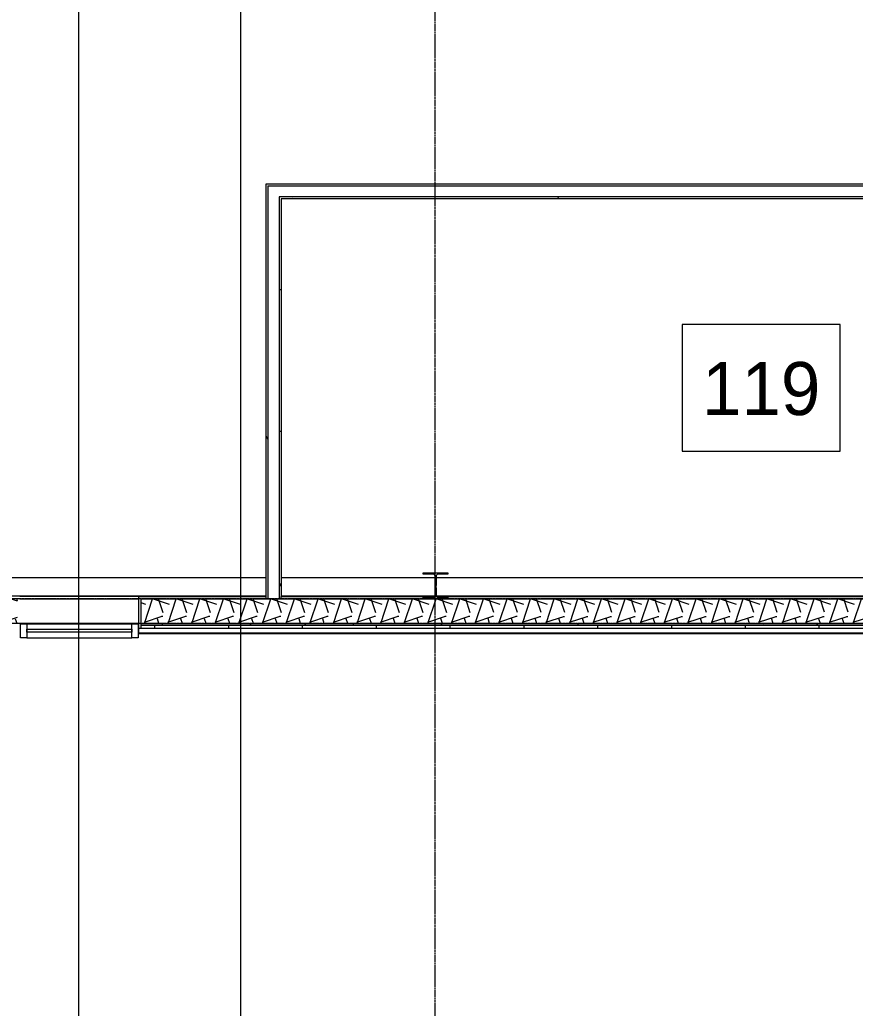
# Model space of a CAD drawing. Header units: inches. Extents: x 21035 to 27089, y -23277 to -20247.
# Drawn here: x 22420.1 to 22691.7, y -22920.4 to -22599 of the extents above; entities that cross this region are included whole.
import ezdxf

# ---------------------------------------------------------------- set-up
doc = ezdxf.new("R2010")
doc.units = ezdxf.units.IN
doc.header["$MEASUREMENT"] = 0
doc.linetypes.add('Grid Line 1_2_', pattern=[0.875, 0.5, -0.125, 0.125, -0.125])
for name, color, linetype, lineweight in [('A-AREA-IDEN', 2, 'Continuous', 9), ('A-GLAZ-CURT', 52, 'Continuous', 13), ('A-GLAZ-CWMG', 51, 'Continuous', 13), ('A-WALL', 113, 'Continuous', 13), ('A-WALL-PATT', 111, 'Continuous', 25), ('G-ANNO-SYMB', 111, 'Continuous', 9), ('I-WALL', 2, 'Continuous', 13), ('S-BEAM', 12, 'Continuous', 13), ('S-COLS', 52, 'Continuous', 13), ('S-GRID', 1, 'Continuous', 9)]:
    doc.layers.add(name, color=color, linetype=linetype, lineweight=lineweight)
doc.styles.add('Century Gothic', font='GOTHIC.TTF', dxfattribs={"height": 17.245342})
pattern_1 = [(0, (0, 0), (61.44, 15.36), [2.534, -43.546, 2.534, -43.546, -245.76]), (0, (0, 0), (61.44, 15.36), [-92.16, 2.534, -89.626, 2.534, -43.546, -107.52]), (0, (0, 0), (61.44, 15.36), [-230.4, 2.534, -28.186, 2.534, -74.266]), (120, (23.04, 7.68), (-44.02215, 45.528601), [2.534, -43.546, 2.534, -43.546, -245.76]), (120, (23.04, 7.68), (-44.02215, 45.528601), [-92.16, 2.534, -89.626, 2.534, -43.546, -107.52]), (120, (23.04, 7.68), (-44.02215, 45.528601), [-230.4, 2.534, -28.186, 2.534, -74.266]), (240, (30.72, 38.4), (-17.41785, -60.888601), [2.534, -43.546, 2.534, -43.546, -245.76]), (240, (30.72, 38.4), (-17.41785, -60.888601), [-92.16, 2.534, -89.626, 2.534, -43.546, -107.52]), (240, (30.72, 38.4), (-17.41785, -60.888601), [-230.4, 2.534, -28.186, 2.534, -74.266])]

# ---------------------------------------------------------------- blocks, each defined once
blk = doc.blocks.new('Girt_C - 8_D-1781282-RCP - First Floor')
at = {"layer": 'S-BEAM', "color": 8, "lineweight": 9}
for p, q in [((22420.08, -22787.3), (22458.77, -22787.3)), ((22458.77, -22795.3), (22420.08, -22795.3))]:
    blk.add_line(p, q, dxfattribs=at)
blk = doc.blocks.new('W-Wide Flange - 1_-5_-1341919-RCP - First Floor')
at = {"layer": 'S-BEAM', "color": 8, "lineweight": 9}
for p, q in [((22314.03, -22780.3), (22500.14, -22780.3)), ((22505.02, -22780.3), (22555.12, -22780.3)), ((22555.39, -22780.3), (22791.14, -22780.3)), ((22314.09, -22786.3), (22500.14, -22786.3)), ((22505.02, -22786.3), (22555.07, -22786.3)), ((22555.46, -22786.3), (22791.14, -22786.3))]:
    blk.add_line(p, q, dxfattribs=at)
blk = doc.blocks.new('Round Bar - 1_-1778817-RCP - First Floor')
at = {"layer": 'S-BEAM', "color": 8, "lineweight": 9}
for start_param, end_param in [(0, 3.141593), (3.141593, 6.283185)]:
    blk.add_ellipse((22555.26, -22783.3), major_axis=(0, 0.5), ratio=0.56248, start_param=start_param, end_param=end_param, dxfattribs=at)
blk = doc.blocks.new('Rectangular Mullion - Exterior 2_ x 4_5_-1142359-RCP - First Floor')
at = {"layer": 'A-GLAZ-CWMG', "color": 7}
for p, q in [((0, 1.5), (-2, 1.5)), ((-2, 1.5), (-2, -3)), ((0, -3), (0, 1.5)), ((-2, -3), (0, -3))]:
    blk.add_line(p, q, dxfattribs=at)
blk = doc.blocks.new('Rectangular Mullion - Exterior 2_ x 4_5_-1142353-RCP - First Floor')
at = {"layer": 'A-GLAZ-CWMG', "color": 7}
for p, q in [((-2, 1.5), (0, 1.5)), ((-2, -3), (-2, 1.5)), ((0, 1.5), (0, -3)), ((0, -3), (-2, -3))]:
    blk.add_line(p, q, dxfattribs=at)
blk = doc.blocks.new('System Panel - INSULATED LOW-E GLAZING _SEE ELEVATIONS FOR U-FACTOR_ SHGC_ _ LT_-827454-RCP - First Floor')
at = {"layer": 'A-GLAZ-CURT', "color": 7}
for p, q in [((-17.09375, 0.25), (-17.09375, 1.25)), ((-17.09375, 1.25), (17.09375, 1.25)), ((17.09375, 0.25), (-17.09375, 0.25)), ((17.09375, 1.25), (17.09375, 0.25))]:
    blk.add_line(p, q, dxfattribs=at)
at = {"layer": 'A-GLAZ-CURT', "color": 10, "lineweight": 9}
for p, q in [((-17.09375, 1.25), (-17.09375, 0.25)), ((-17.09375, 1.25), (17.09375, 1.25)), ((17.09375, 0.25), (-17.09375, 0.25)), ((17.09375, 1.25), (17.09375, 0.25))]:
    blk.add_line(p, q, dxfattribs=at)
blk = doc.blocks.new('Rectangular Mullion - Exterior 2_ x 4_5_-1140453-RCP - First Floor')
at = {"layer": 'A-GLAZ-CWMG', "color": 8, "lineweight": 9}
for p, q in [((25799.83, -22795.43), (25834.02, -22795.43)), ((25799.83, -22799.93), (25834.02, -22799.93))]:
    blk.add_line(p, q, dxfattribs=at)

msp = doc.modelspace()

# ---------------------------------------------------------------- hatches: boundary and pattern name
at = {"layer": 'A-WALL-PATT', "lineweight": 9}
h = msp.add_hatch(dxfattribs=at)
h.set_pattern_fill('FP_10', color=8, style=0, pattern_type=2)
h.set_pattern_definition(pattern_1)
h.paths.add_polyline_path([(22500.14023, -22787.30281), (22500.76523, -22787.30281), (22500.76523, -22652.99031), (22500.14023, -22652.99031), (22500.14023, -22786.55281)], flags=0)
h = msp.add_hatch(dxfattribs=at)
h.set_pattern_fill('FP_10', color=8, style=0, pattern_type=2)
h.set_pattern_definition(pattern_1)
h.paths.add_polyline_path([(22505.01523, -22657.24031), (22759.95273, -22657.24031), (22759.95273, -22654.80281), (22759.32773, -22654.80281), (22759.32773, -22656.61531), (22504.39023, -22656.61531), (22504.39023, -22657.24031)], flags=0)
h.paths.add_polyline_path([(22795.95273, -22657.24031), (22800.01523, -22657.24031), (22800.01523, -22656.61531), (22796.57773, -22656.61531), (22796.57773, -22654.80281), (22795.95273, -22654.80281)], flags=0)
h = msp.add_hatch(dxfattribs=at)
h.set_pattern_fill('FP_10', color=8, style=0, pattern_type=2)
h.set_pattern_definition(pattern_1)
h.paths.add_polyline_path([(22504.39023, -22787.30281), (22505.01523, -22787.30281), (22505.01523, -22657.24031), (22504.39023, -22657.24031), (22504.39023, -22786.55281)], flags=0)
h = msp.add_hatch(dxfattribs=at)
h.set_pattern_fill('FP_11', color=8, style=0, pattern_type=2)
h.set_pattern_definition([(161.57, (0.96, 0.96), (-7.6802237, -0.0009796), [0, -54.643, 6.067, 0]), (18.43, (-0.96, 0.96), (-7.6802237, 0.0009796), [0, -54.643, 6.067, 0]), (108.43, (0.96, 0.96), (3.8382953, -19.20136532), [18.211, -42.499]), (71.57, (-0.96, 0.96), (3.8382953, 19.20136532), [18.211, -42.499])])
h.paths.add_polyline_path([(22415.951, -22795.30281), (22419.32773, -22795.30281), (22419.32773, -22787.30281), (22314.76523, -22787.30281), (22314.76523, -22795.30281), (22398.40463, -22795.30281)], flags=0)
h.paths.add_polyline_path([(22801.97125, -22795.30281), (22809.95273, -22795.30281), (22809.95273, -22787.30281), (22459.51523, -22787.30281), (22459.51523, -22795.30281), (22784.42488, -22795.30281)], flags=0)
h = msp.add_hatch(dxfattribs=at)
h.set_pattern_fill('FP_13', color=8, style=0, pattern_type=2)
h.set_pattern_definition([(0, (0, 0), (30.72, 7.68), [2.534, -20.506, 2.534, -20.506, -122.88]), (0, (0, 0), (30.72, 7.68), [-46.08, 2.534, -43.546, 2.534, -20.506, -53.76]), (0, (0, 0), (30.72, 7.68), [-115.2, 2.534, -12.826, 2.534, -35.866]), (120, (11.52, 3.84), (-22.0110751, 22.7643004), [2.534, -20.506, 2.534, -20.506, -122.88]), (120, (11.52, 3.84), (-22.0110751, 22.7643004), [-46.08, 2.534, -43.546, 2.534, -20.506, -53.76]), (120, (11.52, 3.84), (-22.0110751, 22.7643004), [-115.2, 2.534, -12.826, 2.534, -35.866]), (240, (15.36, 19.2), (-8.7089249, -30.4443004), [2.534, -20.506, 2.534, -20.506, -122.88]), (240, (15.36, 19.2), (-8.7089249, -30.4443004), [-46.08, 2.534, -43.546, 2.534, -20.506, -53.76]), (240, (15.36, 19.2), (-8.7089249, -30.4443004), [-115.2, 2.534, -12.826, 2.534, -35.866])])
h.paths.add_polyline_path([(22809.95273, -22795.80281), (22809.95273, -22795.30281), (22459.51523, -22795.30281), (22459.51523, -22795.80281), (22801.97125, -22795.80281)], flags=0)
h.paths.add_polyline_path([(22314.76523, -22795.80281), (22419.32773, -22795.80281), (22419.32773, -22795.30281), (22314.76523, -22795.30281)], flags=0)
h = msp.add_hatch(dxfattribs=at)
h.set_pattern_fill('FP_14', color=8, style=0, pattern_type=2)
h.set_pattern_definition([(0, (0, 0), (0, 24), []), (90, (0, 0), (-24, 1e-15), [])])
h.paths.add_polyline_path([(22314.76523, -22796.80281), (22419.32773, -22796.80281), (22419.32773, -22795.80281), (22314.76523, -22795.80281)], flags=0)
h.paths.add_polyline_path([(22468.59013, -22796.80281), (22809.95273, -22796.80281), (22809.95273, -22795.80281), (22459.51523, -22795.80281), (22459.51523, -22796.80281)], flags=0)

# ---------------------------------------------------------------- linework, layer by layer
at = {"layer": 'A-AREA-IDEN', "flags": 128}
msp.add_lwpolyline([(22635.40692, -22698.10027), (22635.40692, -22739.24313), (22686.82692, -22739.24313), (22686.82692, -22698.10027)], close=True, dxfattribs=at)
at = {"layer": 'A-WALL', "color": 7}
for p, q in [((22500.76523, -22652.99031), (22759.32773, -22652.99031)), ((22500.76523, -22652.99031), (22500.76523, -22787.30281)), ((22759.32773, -22656.61531), (22504.39023, -22656.61531)), ((22504.39023, -22656.61531), (22504.39023, -22787.30281)), ((22458.76523, -22798.61531), (22458.76523, -22786.55281)), ((22458.76523, -22786.55281), (22500.14023, -22786.55281)), ((22459.51523, -22796.80281), (22459.51523, -22787.30281)), ((22459.51523, -22787.30281), (22809.95273, -22787.30281)), ((22500.14023, -22787.30281), (22500.14023, -22786.55281)), ((22505.01523, -22786.55281), (22800.01523, -22786.55281)), ((22505.01523, -22787.30281), (22505.01523, -22786.55281)), ((22459.51523, -22795.30281), (22809.95273, -22795.30281)), ((22459.51523, -22795.80281), (22809.95273, -22795.80281)), ((22458.76523, -22796.80281), (22810.70273, -22796.80281)), ((22458.76523, -22798.30281), (22810.70273, -22798.30281)), ((22810.70273, -22798.61531), (22458.76523, -22798.61531))]:
    msp.add_line(p, q, dxfattribs=at)
at = {"layer": 'A-WALL', "color": 8, "lineweight": 9}
for p, q in [((22458.76523, -22786.55281), (22420.07773, -22786.55281)), ((22420.07773, -22798.61531), (22420.32773, -22798.61531)), ((22458.51523, -22798.61531), (22458.76523, -22798.61531))]:
    msp.add_line(p, q, dxfattribs=at)
at = {"layer": 'G-ANNO-SYMB'}
for p, q in [((22439.17362, -20363.10083), (22439.17362, -23024.73142)), ((22491.854, -20364.36945), (22491.854, -23160.91859))]:
    msp.add_line(p, q, dxfattribs=at)
at = {"layer": 'I-WALL', "color": 7}
for p, q in [((22500.14023, -22652.36531), (22759.95273, -22652.36531)), ((22500.14023, -22786.55281), (22500.14023, -22652.36531)), ((22759.95273, -22657.24031), (22505.01523, -22657.24031)), ((22505.01523, -22657.24031), (22505.01523, -22786.55281))]:
    msp.add_line(p, q, dxfattribs=at)
at = {"layer": 'S-COLS', "color": 7}
for p, q in [((22551.26523, -22779.2364), (22551.26523, -22778.80281)), ((22551.26523, -22778.80281), (22559.26523, -22778.80281)), ((22554.42929, -22779.2364), (22551.26523, -22779.2364)), ((22559.26523, -22779.2364), (22556.10116, -22779.2364)), ((22559.26523, -22778.80281), (22559.26523, -22779.2364)), ((22555.12069, -22782.90759), (22555.12069, -22779.92781)), ((22555.40976, -22779.92781), (22555.40976, -22782.80283)), ((22555.12069, -22786.17781), (22555.12069, -22783.69804)), ((22555.40976, -22783.80279), (22555.40976, -22786.17781)), ((22551.26523, -22786.86922), (22554.42929, -22786.86922)), ((22551.26523, -22787.30281), (22551.26523, -22786.86922)), ((22559.26523, -22787.30281), (22551.26523, -22787.30281)), ((22556.10116, -22786.86922), (22559.26523, -22786.86922)), ((22559.26523, -22786.86922), (22559.26523, -22787.30281))]:
    msp.add_line(p, q, dxfattribs=at)
for centre, start, end in [((22554.42929, -22779.92781), 0, 90), ((22556.10116, -22779.92781), 90, 180), ((22554.42929, -22786.17781), 270, 0), ((22556.10116, -22786.17781), 180, 270)]:
    msp.add_arc(centre, 0.69141, start, end, dxfattribs=at)
at = {"layer": 'S-GRID', "linetype": 'Grid Line 1_2_'}
for p, q in [((22555.14023, -23227.3711), (22555.14023, -20361.60083)), ((26557.32365, -22787.30281), (21678.63847, -22787.30281)), ((26557.32365, -22787.30281), (21678.63847, -22787.30281)), ((26557.32365, -22795.30281), (21678.63847, -22795.30281)), ((26557.32365, -22795.30281), (21678.63847, -22795.30281))]:
    msp.add_line(p, q, dxfattribs=at)

# ---------------------------------------------------------------- block references
at = {"layer": 'A-GLAZ-CURT', "color": 10, "lineweight": 9}
msp.add_blockref('System Panel - INSULATED LOW-E GLAZING _SEE ELEVATIONS FOR U-FACTOR_ SHGC_ _ LT_-827454-RCP - First Floor', (22439.42148, -22798.42781), dxfattribs=at)
at = {"layer": 'A-GLAZ-CWMG', "color": 8, "lineweight": 9, "rotation": 180}
msp.add_blockref('Rectangular Mullion - Exterior 2_ x 4_5_-1142353-RCP - First Floor', (22420.32773, -22798.42781), dxfattribs=at)
at = {"layer": 'A-GLAZ-CWMG', "color": 8, "lineweight": 9}
msp.add_blockref('Rectangular Mullion - Exterior 2_ x 4_5_-1140453-RCP - First Floor', (-3377.5, 0), dxfattribs=at)
at = {"layer": 'A-GLAZ-CWMG', "color": 8, "lineweight": 9, "extrusion": (0, 0, -1), "rotation": 180}
msp.add_blockref('Rectangular Mullion - Exterior 2_ x 4_5_-1142359-RCP - First Floor', (-22458.51523, -22798.42781), dxfattribs=at)
at = {"layer": 'S-BEAM', "color": 8, "lineweight": 9}
for name in ['W-Wide Flange - 1_-5_-1341919-RCP - First Floor', 'Round Bar - 1_-1778817-RCP - First Floor', 'Girt_C - 8_D-1781282-RCP - First Floor']:
    msp.add_blockref(name, (0, 0), dxfattribs=at)

# ---------------------------------------------------------------- texts
at = {"layer": 'A-AREA-IDEN', "insert": (22661.11692, -22710.2835), "char_height": 17.245342, "width": 47.304, "attachment_point": 2, "line_spacing_factor": 0.984117, "style": 'Century Gothic'}
msp.add_mtext('119', dxfattribs=at)

doc.saveas('drawing.dxf')
